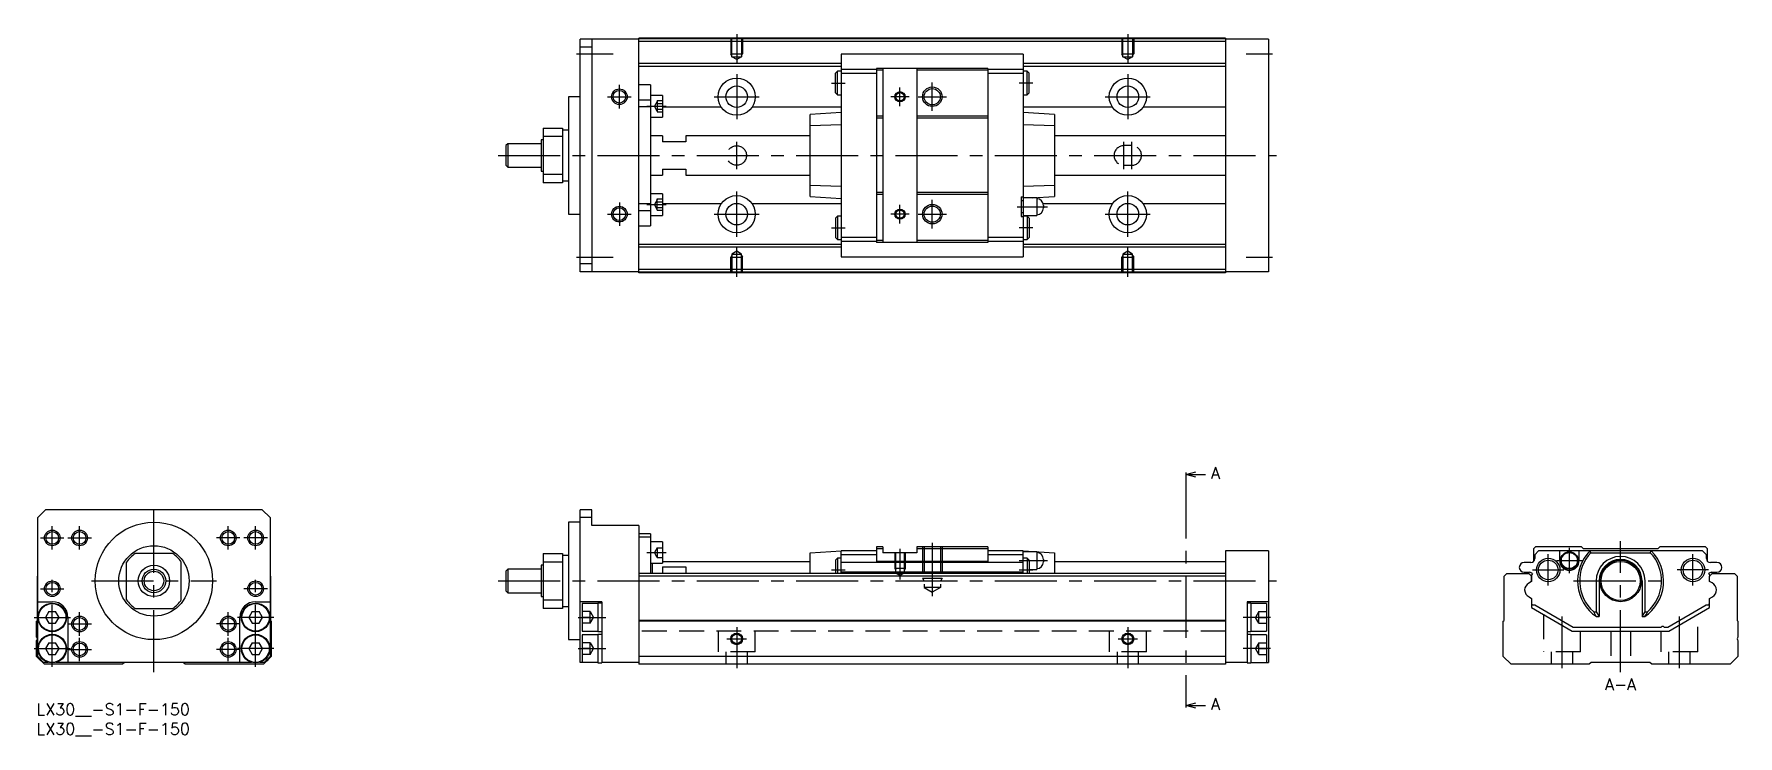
# Model space of a CAD drawing. Extents: x -1 to 435, y -8 to 171.
import ezdxf

# ---------------------------------------------------------------- set-up
doc = ezdxf.new("R2010")
doc.units = 0
doc.header["$LTSCALE"] = 0.5
doc.linetypes.add('CENTER', pattern=[50.8, 31.75, -6.35, 6.35, -6.35])
doc.linetypes.add('DASHED', pattern=[19.05, 12.7, -6.35])
for name, color, linetype in [('MSM_CENTER', 1, 'CENTER'), ('MSM_CONTINUOUS', 7, 'CONTINUOUS'), ('MSM_DASHED', 4, 'DASHED'), ('MSM_NARROW', 5, 'CONTINUOUS'), ('MSM_PART_NUMBER', 7, 'CONTINUOUS')]:
    doc.layers.add(name, color=color, linetype=linetype)
doc.styles.get("Standard").update_dxf_attribs({"font": 'txt.shx', "height": 3, "bigfont": 'bigfont.shx'})

msp = doc.modelspace()

# ---------------------------------------------------------------- linework, layer by layer
at = {"layer": 'MSM_CENTER'}
for p, q in [((179, 171), (179, 163.49)), ((279, 171), (279, 163.49)), ((138, 166), (147.4, 166)), ((309.25, 166), (316, 166)), ((149, 152), (149, 158)), ((179, 160.75), (179, 149.25)), ((203.25, 158.5), (206.75, 158.5)), ((220.75, 152.63), (220.75, 157.36)), ((229, 151.37), (229, 158.62)), ((254.75, 158.5), (251.25, 158.5)), ((279, 160.75), (279, 149.25)), ((146, 155), (152, 155)), ((156, 152.55), (161, 152.55)), ((173.25, 155), (184.75, 155)), ((223.11, 155), (218.38, 155)), ((225.37, 155), (232.62, 155)), ((273.25, 155), (284.75, 155)), ((118, 140), (317, 140)), ((179, 136.5), (179, 143.5)), ((278, 136.5), (278, 143.5)), ((280, 136.5), (280, 143.5)), ((179, 119.25), (179, 130.75)), ((279, 119.25), (279, 130.75)), ((149, 128), (149, 122)), ((156, 127.44), (161, 127.44)), ((220.75, 122.63), (220.75, 127.36)), ((229, 121.37), (229, 128.62)), ((250.75, 126.9), (258.45, 126.9)), ((146, 125), (152, 125)), ((173.25, 125), (184.75, 125)), ((223.11, 125), (218.38, 125)), ((225.37, 125), (232.62, 125)), ((273.25, 125), (284.75, 125)), ((203.25, 121.5), (206.75, 121.5)), ((254.75, 121.5), (251.25, 121.5)), ((138, 114), (147.4, 114)), ((179, 109), (179, 116.51)), ((279, 109), (279, 116.51)), ((309.25, 114), (316, 114)), ((293.87, 58), (293.87, 0)), ((30, 8), (30, 51.5)), ((4, 39.3), (4, 45.3)), ((11, 39.3), (11, 45.3)), ((49, 39.3), (49, 45.3)), ((56, 39.3), (56, 45.3)), ((1, 42.3), (7, 42.3)), ((8, 42.3), (14, 42.3)), ((52, 42.3), (46, 42.3)), ((59, 42.3), (53, 42.3)), ((220.75, 39.5), (220.75, 31.69)), ((229, 41), (229, 27.41)), ((391.9, 33.25), (391.9, 39.75)), ((405, 8), (405, 41.5)), ((156, 38.55), (161, 38.55)), ((251.25, 36.5), (258.45, 36.5)), ((386.5, 30.1), (386.5, 38.1)), ((388.65, 36.5), (395.15, 36.5)), ((423.5, 30.1), (423.5, 38.1)), ((4, 9.35), (4, 32.3)), ((14, 31.3), (46, 31.3)), ((56, 9.35), (56, 32.3)), ((118, 31.3), (317, 31.3)), ((203.25, 34.1), (206.75, 34.1)), ((251.25, 34.1), (254.75, 34.1)), ((382.5, 34.1), (390.5, 34.1)), ((393, 31.3), (417, 31.3)), ((427.5, 34.1), (419.5, 34.1)), ((1, 29.3), (7, 29.3)), ((59, 29.3), (53, 29.3)), ((-0.65, 22), (8.65, 22)), ((11, 17.3), (11, 23.3)), ((49, 17.3), (49, 23.3)), ((60.65, 22), (51.35, 22)), ((138.5, 22), (145.5, 22)), ((315.5, 22), (308.5, 22)), ((390, 22.18), (390, 9)), ((420, 22.18), (420, 9)), ((8, 20.3), (14, 20.3)), ((52, 20.3), (46, 20.3)), ((179, 19.5), (179, 9)), ((279, 19.5), (279, 9)), ((-0.65, 14), (8.65, 14)), ((8, 13.8), (14, 13.8)), ((11, 10.8), (11, 16.8)), ((52, 13.8), (46, 13.8)), ((49, 10.8), (49, 16.8)), ((60.65, 14), (51.35, 14)), ((138.5, 14), (145.5, 14)), ((176.5, 16.5), (181.5, 16.5)), ((276.5, 16.5), (281.5, 16.5)), ((315.5, 14), (308.5, 14))]:
    msp.add_line(p, q, dxfattribs=at)
at = {"layer": 'MSM_CONTINUOUS'}
for p, q in [((304, 170), (154, 170)), ((154, 110), (154, 170)), ((304, 170), (304, 110)), ((154, 169.7), (139, 169.7)), ((139, 110.3), (139, 169.7)), ((142, 167.7), (139, 167.7)), ((142, 169.7), (142, 110.3)), ((304, 169.8), (154, 169.8)), ((304, 169.1), (154, 169.1)), ((252.25, 165.9), (205.75, 165.9)), ((205.75, 165.9), (205.75, 114.1)), ((252.25, 165.9), (252.25, 114.1)), ((315, 169.7), (304, 169.7)), ((315, 169.7), (315, 110.3)), ((205.75, 163.45), (154, 163.45)), ((205.75, 162.75), (154, 162.75)), ((204.75, 161.5), (204.25, 161)), ((204.75, 155.5), (204.75, 161.5)), ((205.75, 161.5), (204.75, 161.5)), ((214.75, 161.95), (205.75, 161.95)), ((214.75, 162.25), (214.75, 117.75)), ((243.25, 162.25), (214.75, 162.25)), ((216.4, 161.75), (214.75, 161.75)), ((216.4, 162.25), (216.4, 117.75)), ((225.1, 162.25), (225.1, 117.75)), ((243.25, 161.75), (225.1, 161.75)), ((243.25, 162.25), (243.25, 117.75)), ((252.25, 161.95), (243.25, 161.95)), ((304, 163.45), (252.25, 163.45)), ((304, 162.75), (252.25, 162.75)), ((253.25, 161.5), (252.25, 161.5)), ((253.75, 161), (253.25, 161.5)), ((253.25, 155.5), (253.25, 161.5)), ((157, 158), (154, 158)), ((157, 158), (157, 122)), ((204.25, 156), (204.25, 161)), ((214.75, 160.95), (205.75, 160.95)), ((252.25, 160.95), (243.25, 160.95)), ((253.75, 156), (253.75, 161)), ((136, 155), (136, 125)), ((139, 155), (136, 155)), ((157, 154.13), (154, 154.13)), ((160, 155.3), (157, 155.3)), ((160, 155.3), (160, 149.8)), ((204.25, 156), (204.75, 155.5)), ((204.75, 155.5), (205.75, 155.5)), ((252.25, 155.5), (253.25, 155.5)), ((253.25, 155.5), (253.75, 156)), ((157, 152.38), (154, 152.38)), ((157, 149.8), (160, 149.8)), ((175.05, 152.36), (160, 152.36)), ((205.75, 152.36), (182.95, 152.36)), ((205.75, 151), (197.75, 150.47)), ((197.75, 129.53), (197.75, 150.47)), ((216.4, 150), (214.75, 150)), ((216.4, 149.5), (214.75, 149.5)), ((243.25, 150), (225.1, 150)), ((243.25, 149.5), (225.1, 149.5)), ((275.05, 152.36), (252.25, 152.36)), ((260.25, 150.47), (252.25, 151)), ((260.25, 150.47), (260.25, 129.53)), ((304, 152.36), (282.95, 152.36)), ((129, 144), (129, 136)), ((129.5, 144), (129, 144)), ((129.5, 147), (134.5, 147)), ((129.5, 147), (129.5, 133)), ((134.5, 144.82), (129.5, 144.82)), ((134.5, 147), (134.5, 133)), ((136, 146.5), (134.5, 146.5)), ((160, 145), (157, 145)), ((160, 145), (160, 143.5)), ((166, 145), (166, 143.5)), ((197.75, 145), (166, 145)), ((205.75, 147.86), (197.75, 147.6)), ((260.25, 147.6), (252.25, 147.86)), ((304, 145), (260.25, 145)), ((120.5, 143), (120, 142.5)), ((120, 142.5), (120, 137.5)), ((120.5, 143), (120.5, 137)), ((129, 143), (120.5, 143)), ((166, 143.5), (160, 143.5)), ((120, 137.5), (120.5, 137)), ((120.5, 137), (129, 137)), ((129, 136), (129.5, 136)), ((129.5, 135.18), (134.5, 135.18)), ((160, 136.5), (166, 136.5)), ((160, 136.5), (160, 135)), ((166, 136.5), (166, 135)), ((134.5, 133), (129.5, 133)), ((134.5, 133.5), (136, 133.5)), ((157, 135), (160, 135)), ((166, 135), (197.75, 135)), ((197.75, 132.4), (205.75, 132.14)), ((252.25, 132.14), (260.25, 132.4)), ((260.25, 135), (304, 135)), ((157, 127.62), (154, 127.62)), ((160, 130.19), (157, 130.19)), ((160, 130.19), (160, 124.69)), ((175.05, 127.64), (160, 127.64)), ((205.75, 127.64), (182.95, 127.64)), ((197.75, 129.53), (205.75, 129)), ((216.4, 130.5), (214.75, 130.5)), ((216.4, 130), (214.75, 130)), ((243.25, 130.5), (225.1, 130.5)), ((243.25, 130), (225.1, 130)), ((251.75, 129.4), (251.75, 124.4)), ((251.75, 129.4), (252.25, 129.4)), ((252.25, 128.4), (251.75, 128.4)), ((255.7, 129.15), (252.25, 129.15)), ((254.51, 129.15), (260.25, 129.53)), ((255.7, 129.15), (255.7, 124.65)), ((275.05, 127.64), (257.39, 127.64)), ((257.45, 127.2), (257.45, 126.6)), ((304, 127.64), (282.95, 127.64)), ((136, 125), (139, 125)), ((157, 125.87), (154, 125.87)), ((154, 122), (157, 122)), ((157, 124.69), (160, 124.69)), ((204.75, 124.5), (204.25, 124)), ((204.25, 124), (204.25, 119)), ((205.75, 124.5), (204.75, 124.5)), ((204.75, 124.5), (204.75, 118.5)), ((251.75, 125.4), (252.25, 125.4)), ((251.75, 124.4), (252.25, 124.4)), ((252.25, 124.65), (255.7, 124.65)), ((253.25, 124.5), (252.25, 124.5)), ((253.25, 124.5), (253.25, 118.5)), ((253.75, 124), (253.25, 124.5)), ((253.75, 124), (253.75, 119)), ((204.25, 119), (204.75, 118.5)), ((204.75, 118.5), (205.75, 118.5)), ((214.75, 119.05), (205.75, 119.05)), ((214.75, 118.05), (205.75, 118.05)), ((216.4, 118.25), (214.75, 118.25)), ((243.25, 117.75), (214.75, 117.75)), ((243.25, 118.25), (225.1, 118.25)), ((252.25, 119.05), (243.25, 119.05)), ((252.25, 118.05), (243.25, 118.05)), ((252.25, 118.5), (253.25, 118.5)), ((253.25, 118.5), (253.75, 119)), ((205.75, 117.25), (154, 117.25)), ((205.75, 116.55), (154, 116.55)), ((205.75, 114.1), (252.25, 114.1)), ((304, 117.25), (252.25, 117.25)), ((304, 116.55), (252.25, 116.55)), ((142, 112.3), (139, 112.3)), ((154, 110.3), (139, 110.3)), ((304, 110.9), (154, 110.9)), ((304, 110.2), (154, 110.2)), ((304, 110), (154, 110)), ((315, 110.3), (304, 110.3)), ((293.87, 58.5), (296.37, 59.17)), ((293.87, 59), (293.87, 58)), ((296.37, 57.83), (293.87, 58.5)), ((293.87, 58.5), (298.88, 58.5)), ((2.3, 49.5), (0.3, 47.5)), ((57.7, 49.5), (2.3, 49.5)), ((59.7, 47.5), (57.7, 49.5)), ((139, 10.5), (139, 49.5)), ((142, 49.5), (139, 49.5)), ((142, 45.5), (142, 49.5)), ((0.3, 12), (0.3, 47.5)), ((59.7, 47.5), (59.7, 12)), ((139, 46.3), (136, 46.3)), ((136, 46.3), (136, 16.3)), ((142, 47.5), (139, 47.5)), ((154, 45.5), (142, 45.5)), ((154, 45.5), (154, 10)), ((157, 43.3), (154, 43.3)), ((157, 42.45), (154, 42.45)), ((157, 43.3), (157, 33.2)), ((160, 41.3), (157, 41.3)), ((160, 41.3), (160, 35.8)), ((214.75, 40), (214.75, 36.29)), ((216.4, 40), (214.75, 40)), ((216.4, 39.5), (214.75, 39.5)), ((216.4, 40), (216.4, 38.5)), ((225.1, 40), (225.1, 38.5)), ((243.25, 40), (225.1, 40)), ((243.25, 39.5), (225.1, 39.5)), ((243.25, 40), (243.25, 36.29)), ((383.25, 40), (382.75, 39.5)), ((382.75, 39.5), (382.75, 36.29)), ((395, 40), (383.25, 40)), ((395.5, 39.5), (395, 40)), ((414.5, 39.5), (395.5, 39.5)), ((415, 40), (414.5, 39.5)), ((426.75, 40), (415, 40)), ((427.25, 39.5), (426.75, 40)), ((427.25, 36.29), (427.25, 39.5)), ((23, 26.48), (23, 36.12)), ((34.82, 38.3), (25.18, 38.3)), ((37, 26.48), (37, 36.12)), ((129.5, 35.3), (129, 35.3)), ((129, 35.3), (129, 27.3)), ((129.5, 38.3), (134.5, 38.3)), ((129.5, 38.3), (129.5, 24.3)), ((134.5, 36.12), (129.5, 36.12)), ((134.5, 38.3), (134.5, 24.3)), ((136, 37.8), (134.5, 37.8)), ((157, 35.8), (160, 35.8)), ((157.5, 33.2), (157.5, 35.8)), ((160, 36.3), (197.75, 36.3)), ((160, 34.87), (166, 34.87)), ((160, 34.87), (160, 33.2)), ((166, 34.87), (166, 33.2)), ((197.75, 38.5), (205.75, 39)), ((197.75, 33.2), (197.75, 38.5)), ((204.75, 37.1), (204.25, 36.6)), ((204.25, 36.6), (204.25, 33.2)), ((205.75, 37.1), (204.75, 37.1)), ((204.75, 37.1), (204.75, 33.2)), ((214.75, 39), (205.75, 39)), ((205.75, 33.2), (205.75, 39)), ((214.75, 38), (205.75, 38)), ((252.25, 36), (205.75, 36)), ((243.25, 36.29), (214.75, 36.29)), ((225.1, 38.5), (216.4, 38.5)), ((252.25, 39), (243.25, 39)), ((252.25, 38), (243.25, 38)), ((252.25, 39), (260.25, 38.5)), ((252.25, 33.2), (252.25, 39)), ((255.7, 38.75), (252.25, 38.75)), ((253.25, 37.1), (252.25, 37.1)), ((253.75, 36.6), (253.25, 37.1)), ((253.25, 37.1), (253.25, 33.2)), ((253.75, 36.6), (253.75, 33.2)), ((255.7, 38.75), (255.7, 34.25)), ((257.45, 36.8), (257.45, 36.2)), ((260.25, 38.5), (260.25, 33.2)), ((260.25, 36.3), (304, 36.3)), ((304, 39), (304, 10)), ((315, 39), (304, 39)), ((315, 39), (315, 10.5)), ((382.05, 36), (380.35, 36)), ((384.05, 39), (383.05, 38)), ((383.05, 38), (383.05, 37)), ((425.95, 39), (384.05, 39)), ((389.4, 39), (389.4, 36.5)), ((394.4, 36.5), (394.4, 39)), ((397.14, 39), (397.4, 38.5)), ((397.4, 38.5), (412.6, 38.5)), ((412.6, 38.5), (412.86, 39)), ((426.95, 38), (425.95, 39)), ((426.95, 37), (426.95, 38)), ((429.65, 36), (427.95, 36)), ((0.2, 32.5), (0.3, 32.6)), ((0.2, 21.2), (0.2, 32.5)), ((59.7, 32.6), (59.8, 32.5)), ((59.8, 32.5), (59.8, 21.2)), ((120.5, 34.3), (120, 33.8)), ((120, 33.8), (120, 28.8)), ((129, 34.3), (120.5, 34.3)), ((120.5, 34.3), (120.5, 28.3)), ((304, 33.2), (154, 33.2)), ((304, 32.5), (154, 32.5)), ((252.25, 33.5), (205.75, 33.5)), ((253.75, 34.25), (255.7, 34.25)), ((375.2, 32.5), (375.9, 33.2)), ((375.2, 21.2), (375.2, 32.5)), ((375.9, 33.2), (381.55, 33.2)), ((380.35, 33.5), (381.75, 33.5)), ((382.25, 31.15), (381.5, 30.72)), ((381.55, 33.2), (382.25, 32.5)), ((382.2, 32.55), (382.2, 32.7)), ((382.2, 32.7), (382.2, 32.55)), ((382.25, 32.5), (382.2, 32.55)), ((382.25, 31.15), (382.25, 32.5)), ((382.25, 32.5), (382.25, 31.15)), ((398.74, 31.3), (398.74, 23.45)), ((399.5, 31.3), (399.5, 22.2)), ((410.5, 31.3), (410.5, 22.2)), ((411.26, 23.45), (411.26, 31.3)), ((427.75, 32.5), (428.45, 33.2)), ((427.75, 32.5), (427.8, 32.55)), ((427.75, 31.15), (427.75, 32.5)), ((427.75, 31.15), (427.75, 32.5)), ((428.4, 30.78), (427.75, 31.15)), ((428.4, 30.78), (427.75, 31.15)), ((427.8, 32.7), (427.8, 32.55)), ((427.8, 32.55), (427.8, 32.7)), ((428.25, 33.5), (429.65, 33.5)), ((428.45, 33.2), (434.1, 33.2)), ((434.1, 33.2), (434.8, 32.5)), ((434.8, 32.5), (434.8, 21.2)), ((120, 28.8), (120.5, 28.3)), ((120.5, 28.3), (129, 28.3)), ((129, 27.3), (129.5, 27.3)), ((129.5, 26.48), (134.5, 26.48)), ((381.6, 27.22), (382.25, 26.85)), ((382.25, 26.85), (382.25, 24.5)), ((427.75, 26.85), (428.5, 27.28)), ((427.75, 26.85), (428.5, 27.28)), ((427.75, 25.45), (427.75, 26.85)), ((427.75, 24.5), (427.75, 26.85)), ((0.3, 26), (4, 26)), ((3.13, 23.5), (2.27, 22)), ((2.27, 22), (3.13, 20.5)), ((3.13, 23.5), (4.87, 23.5)), ((5.73, 22), (4.87, 23.5)), ((4.87, 20.5), (5.73, 22)), ((8, 22), (8, 10.5)), ((25.18, 24.3), (34.82, 24.3)), ((52, 10.5), (52, 22)), ((55.13, 23.5), (54.27, 22)), ((54.27, 22), (55.13, 20.5)), ((55.13, 23.5), (56.87, 23.5)), ((56, 26), (59.7, 26)), ((57.73, 22), (56.87, 23.5)), ((56.87, 20.5), (57.73, 22)), ((134.5, 24.3), (129.5, 24.3)), ((134.5, 24.8), (136, 24.8)), ((144.5, 26), (139, 26)), ((143.5, 25.5), (139.5, 25.5)), ((139.5, 25.5), (139.5, 18.5)), ((144.5, 25.65), (143.5, 25.65)), ((143.5, 25.65), (143.5, 18.35)), ((144.5, 26), (144.5, 10.35)), ((315, 26), (309.5, 26)), ((309.5, 26), (309.5, 10.35)), ((310.5, 25.65), (309.5, 25.65)), ((310.5, 25.65), (310.5, 18.35)), ((314.5, 25.5), (310.5, 25.5)), ((314.5, 25.5), (314.5, 18.5)), ((382.25, 24.5), (392.64, 18.5)), ((382.7, 25.16), (383.1, 25.16)), ((383.1, 25.16), (392.91, 19.5)), ((398.07, 23.45), (398.74, 23.45)), ((398.74, 23.45), (399.5, 22.2)), ((398.82, 22.2), (399.5, 22.2)), ((410.5, 22.2), (411.26, 23.45)), ((410.5, 22.2), (411.18, 22.2)), ((411.26, 23.45), (411.93, 23.45)), ((417.09, 19.5), (426.9, 25.16)), ((417.36, 18.5), (427.75, 24.5)), ((426.9, 25.16), (427.3, 25.16)), ((0, 21), (0.2, 21.2)), ((0, 16.9), (0, 21)), ((3.13, 20.5), (4.87, 20.5)), ((55.13, 20.5), (56.87, 20.5)), ((59.8, 21.2), (60, 21)), ((60, 21), (60, 12)), ((139.5, 18.5), (143.5, 18.5)), ((143.5, 17.5), (139.5, 17.5)), ((139.5, 17.5), (139.5, 10.5)), ((143.5, 18.35), (144.5, 18.35)), ((144.5, 17.65), (143.5, 17.65)), ((143.5, 17.65), (143.5, 10.35)), ((304, 21.2), (154, 21.2)), ((304, 21), (154, 21)), ((309.5, 18.35), (310.5, 18.35)), ((310.5, 17.65), (309.5, 17.65)), ((310.5, 18.5), (314.5, 18.5)), ((310.5, 17.65), (310.5, 10.35)), ((314.5, 17.5), (310.5, 17.5)), ((314.5, 17.5), (314.5, 10.5)), ((375, 21), (375.2, 21.2)), ((375, 12), (375, 21)), ((392.64, 18.5), (417.36, 18.5)), ((392.91, 19.5), (415.35, 19.5)), ((416.15, 19.5), (417.09, 19.5)), ((434.8, 21.2), (435, 21)), ((435, 21), (435, 16.9)), ((0, 12), (0, 16.1)), ((3.13, 15.5), (2.27, 14)), ((2.27, 14), (3.13, 12.5)), ((3.13, 15.5), (4.87, 15.5)), ((5.73, 14), (4.87, 15.5)), ((4.87, 12.5), (5.73, 14)), ((55.13, 15.5), (54.27, 14)), ((54.27, 14), (55.13, 12.5)), ((55.13, 15.5), (56.87, 15.5)), ((57.73, 14), (56.87, 15.5)), ((56.87, 12.5), (57.73, 14)), ((136, 16.3), (139, 16.3)), ((435, 16.1), (435, 12)), ((2, 10), (0, 12)), ((1.8, 10.5), (0.3, 12)), ((2.96, 10.5), (1.8, 10.5)), ((22, 10), (2, 10)), ((3.13, 12.5), (4.87, 12.5)), ((54.96, 10.5), (5.04, 10.5)), ((22.5, 10.5), (22, 10)), ((38, 10), (37.5, 10.5)), ((58, 10), (38, 10)), ((55.13, 12.5), (56.87, 12.5)), ((58.2, 10.5), (57.04, 10.5)), ((60, 12), (58, 10)), ((59.7, 12), (58.2, 10.5)), ((143.5, 10.5), (139, 10.5)), ((143.5, 10.35), (144.5, 10.35)), ((154, 10.5), (144.5, 10.5)), ((304, 12), (154, 12)), ((304, 10), (154, 10)), ((309.5, 10.5), (304, 10.5)), ((309.5, 10.35), (310.5, 10.35)), ((310.5, 10.5), (315, 10.5)), ((377, 10), (375, 12)), ((397, 10), (377, 10)), ((397.5, 10.5), (397, 10)), ((412.5, 10.5), (397.5, 10.5)), ((413, 10), (412.5, 10.5)), ((433, 10), (413, 10)), ((435, 12), (433, 10)), ((293.87, -0.5), (296.37, 0.17)), ((293.87, 0), (293.87, -1)), ((296.37, -1.17), (293.87, -0.5)), ((293.87, -0.5), (298.88, -0.5))]:
    msp.add_line(p, q, dxfattribs=at)
for centre, radius in [((179, 155), 4.75), ((179, 155), 2.75), ((229, 155), 2.07), ((229, 155), 2.07), ((279, 155), 4.75), ((279, 155), 2.75), ((149, 155), 1.62), ((220.75, 155), 1.06), ((220.75, 155), 1.06), ((149, 125), 1.62), ((179, 125), 4.75), ((179, 125), 2.75), ((229, 125), 2.07), ((229, 125), 2.07), ((279, 125), 4.75), ((279, 125), 2.75), ((220.75, 125), 1.06), ((220.75, 125), 1.06), ((4, 42.3), 1.62), ((11, 42.3), 1.62), ((30, 31.3), 15), ((49, 42.3), 1.62), ((56, 42.3), 1.62), ((30, 31.3), 9), ((30, 31.3), 4), ((386.5, 34.1), 3), ((386.5, 34.1), 2.5), ((391.9, 36.5), 2.25), ((391.9, 36.5), 2.05), ((405, 31.3), 5.3), ((405, 31.3), 5), ((423.5, 34.1), 3), ((423.5, 34.1), 2.5), ((4, 29.3), 1.62), ((30, 31.3), 3), ((30, 31.3), 2.5), ((56, 29.3), 1.62), ((4, 22), 3.65), ((4, 22), 3.5), ((11, 20.3), 1.62), ((49, 20.3), 1.62), ((56, 22), 3.65), ((56, 22), 3.5), ((4, 14), 3.65), ((4, 14), 3.5), ((56, 14), 3.65), ((56, 14), 3.5), ((179, 16.5), 1.23), ((279, 16.5), 1.23), ((11, 13.8), 1.62), ((49, 13.8), 1.62)]:
    msp.add_circle(centre, radius, dxfattribs=at)
for centre, radius, start, end in [((255.7, 127.2), 1.75, 0, 90), ((255.7, 126.6), 1.75, 270, 0), ((30, 31.3), 8.5, 124.5603, 145.4397), ((30, 31.3), 8.5, 34.5603, 55.4397), ((255.7, 36.8), 1.75, 0, 90), ((255.7, 36.2), 1.75, 270, 0), ((380.35, 34.75), 1.25, 90, 270), ((382.05, 37), 1, 270, 0), ((391.9, 36.5), 2.5, 180, 0), ((405, 31.3), 11, 135.573, 235.8196), ((405, 31.3), 10.47, 136.5713, 228.5552), ((405, 31.3), 6.26, 0, 180), ((405, 31.3), 5.5, 0, 180), ((405, 31.3), 11, 304.1804, 44.427), ((405, 31.3), 10.47, 311.4448, 43.4287), ((427.95, 37), 1, 180, 270), ((429.65, 34.75), 1.25, 270, 90), ((382.65, 28.85), 2.2, 121.4553, 176.019), ((381.75, 32.5), 1, 41.234, 90), ((382.7, 32.7), 0.5, 113.3254, 180), ((428.25, 32.5), 1, 90, 138.766), ((427.3, 32.7), 0.5, 0, 66.6746), ((427.35, 28.85), 2.2, 3.981, 61.4552), ((30, 31.3), 8.5, 214.5603, 235.4397), ((30, 31.3), 8.5, 304.5603, 325.4397), ((382.65, 29.15), 2.2, 183.981, 241.4552), ((427.35, 29.15), 2.2, 301.4553, 356.019), ((427.35, 29.15), 2.2, 301.4553, 356.019), ((4, 22), 4, 0, 90), ((56, 22), 4, 90, 180), ((382.7, 25.66), 0.5, 205.8419, 270), ((406, 27.35), 8.83, 206.1475, 215.6253), ((404, 27.35), 8.84, 324.3755, 333.8517), ((427.3, 25.66), 0.5, 270, 334.1581), ((415.75, 19.2), 0.5, 36.8699, 143.1301), ((-0.3, 16.5), 0.5, 306.8699, 53.1301), ((435.3, 16.5), 0.5, 126.8699, 233.1301), ((2.3, 12.5), 2, 216.8699, 233.1301), ((57.7, 12.5), 2, 306.8699, 323.1301)]:
    msp.add_arc(centre, radius, start, end, dxfattribs=at)
at = {"layer": 'MSM_DASHED'}
for p, q in [((177.5, 170), (177.5, 166)), ((177.77, 165.2), (177.77, 170)), ((180.23, 170), (180.23, 165.2)), ((180.5, 170), (180.5, 166)), ((277.5, 170), (277.5, 166)), ((277.77, 165.2), (277.77, 170)), ((280.23, 170), (280.23, 165.2)), ((280.5, 170), (280.5, 166)), ((177.77, 165.53), (177.5, 166)), ((177.5, 166), (180.5, 166)), ((180.23, 165.53), (180.5, 166)), ((277.77, 165.53), (277.5, 166)), ((277.5, 166), (280.5, 166)), ((280.23, 165.53), (280.5, 166)), ((177.77, 165.2), (180.23, 165.2)), ((179, 164.49), (177.77, 165.2)), ((180.23, 165.2), (179, 164.49)), ((277.77, 165.2), (280.23, 165.2)), ((279, 164.49), (277.77, 165.2)), ((280.23, 165.2), (279, 164.49)), ((158.7, 153.8), (157.98, 152.55)), ((158.7, 151.3), (157.98, 152.55)), ((158.7, 154), (160, 154)), ((158.7, 154), (158.7, 151.11)), ((158.7, 153.28), (160, 153.28)), ((158.7, 151.83), (160, 151.83)), ((158.7, 151.11), (160, 151.11)), ((280, 142.5), (278, 142.5)), ((278, 137.5), (280, 137.5)), ((158.7, 128.69), (157.98, 127.44)), ((158.7, 126.19), (157.98, 127.44)), ((158.7, 128.89), (160, 128.89)), ((158.7, 126), (158.7, 128.89)), ((158.7, 128.17), (160, 128.17)), ((158.7, 126.72), (160, 126.72)), ((158.7, 126), (160, 126)), ((177.77, 114.47), (177.5, 114)), ((177.5, 110), (177.5, 114)), ((177.5, 114), (180.5, 114)), ((179, 115.51), (177.77, 114.8)), ((177.77, 114.8), (177.77, 110)), ((177.77, 114.8), (180.23, 114.8)), ((180.23, 114.8), (179, 115.51)), ((180.23, 110), (180.23, 114.8)), ((180.23, 114.47), (180.5, 114)), ((180.5, 110), (180.5, 114)), ((277.77, 114.47), (277.5, 114)), ((277.5, 110), (277.5, 114)), ((277.5, 114), (280.5, 114)), ((279, 115.51), (277.77, 114.8)), ((277.77, 114.8), (277.77, 110)), ((277.77, 114.8), (280.23, 114.8)), ((280.23, 114.8), (279, 115.51)), ((280.23, 110), (280.23, 114.8)), ((280.23, 114.47), (280.5, 114)), ((280.5, 110), (280.5, 114)), ((158.7, 39.8), (157.98, 38.55)), ((158.7, 39.8), (160, 39.8)), ((158.7, 39.8), (158.7, 37.3)), ((226.5, 40), (226.5, 32)), ((226.93, 40), (226.93, 29.6)), ((231.07, 40), (231.07, 29.6)), ((231.5, 40), (231.5, 32)), ((158.7, 37.3), (157.98, 38.55)), ((158.7, 38.55), (160, 38.55)), ((158.7, 37.3), (160, 37.3)), ((219.45, 38.5), (219.45, 34.5)), ((219.69, 33.3), (219.69, 38.5)), ((221.81, 38.5), (221.81, 33.3)), ((222.05, 38.5), (222.05, 34.5)), ((222.05, 34.5), (219.45, 34.5)), ((219.45, 34.5), (219.69, 34.08)), ((220.75, 32.69), (219.69, 33.3)), ((219.69, 33.3), (221.81, 33.3)), ((221.81, 33.3), (220.75, 32.69)), ((222.05, 34.5), (221.81, 34.08)), ((226.5, 32), (231.5, 32)), ((226.5, 32), (226.93, 31.25)), ((231.5, 32), (231.07, 31.25)), ((231.07, 29.6), (226.93, 29.6)), ((226.93, 29.6), (229, 28.41)), ((231.07, 29.6), (229, 28.41)), ((141.5, 23.5), (139.5, 23.5)), ((141.5, 22), (139.5, 22)), ((141.5, 20.5), (141.5, 23.5)), ((141.5, 23.5), (142.37, 22)), ((141.5, 20.5), (142.37, 22)), ((312.5, 23.5), (311.63, 22)), ((312.5, 20.5), (311.63, 22)), ((312.5, 20.5), (312.5, 23.5)), ((312.5, 23.5), (314.5, 23.5)), ((312.5, 22), (314.5, 22)), ((385.25, 22.77), (385.25, 13.2)), ((424.75, 13.2), (424.75, 22.77)), ((141.5, 20.5), (139.5, 20.5)), ((304, 18.5), (154, 18.5)), ((174.25, 18.5), (174.25, 13.2)), ((183.75, 13.2), (183.75, 18.5)), ((274.25, 18.5), (274.25, 13.2)), ((283.75, 13.2), (283.75, 18.5)), ((312.5, 20.5), (314.5, 20.5)), ((394.75, 13.2), (394.75, 18.5)), ((402.5, 18.5), (402.5, 10.5)), ((407.5, 18.5), (407.5, 10.5)), ((415.25, 18.5), (415.25, 13.2)), ((141.5, 15.5), (139.5, 15.5)), ((141.5, 14), (139.5, 14)), ((141.5, 12.5), (141.5, 15.5)), ((141.5, 15.5), (142.37, 14)), ((141.5, 12.5), (142.37, 14)), ((183.75, 13.2), (174.25, 13.2)), ((176.25, 13.2), (176.25, 10)), ((181.75, 10), (181.75, 13.2)), ((283.75, 13.2), (274.25, 13.2)), ((276.25, 13.2), (276.25, 10)), ((281.75, 10), (281.75, 13.2)), ((312.5, 15.5), (311.63, 14)), ((312.5, 12.5), (311.63, 14)), ((312.5, 12.5), (312.5, 15.5)), ((312.5, 15.5), (314.5, 15.5)), ((312.5, 14), (314.5, 14)), ((394.75, 13.2), (385.25, 13.2)), ((387.25, 13.2), (387.25, 10)), ((392.75, 10), (392.75, 13.2)), ((424.75, 13.2), (415.25, 13.2)), ((417.25, 13.2), (417.25, 10)), ((422.75, 10), (422.75, 13.2)), ((141.5, 12.5), (139.5, 12.5)), ((312.5, 12.5), (314.5, 12.5))]:
    msp.add_line(p, q, dxfattribs=at)
msp.add_circle((179, 140), 2.5, dxfattribs=at)
for centre, start, end in [((278, 140), 90, 270), ((280, 140), 270, 90)]:
    msp.add_arc(centre, 2.5, start, end, dxfattribs=at)
at = {"layer": 'MSM_NARROW'}
for centre, radius in [((149, 155), 2), ((229, 155), 2.5), ((220.75, 155), 1.3), ((149, 125), 2), ((229, 125), 2.5), ((220.75, 125), 1.3), ((4, 42.3), 2), ((11, 42.3), 2), ((49, 42.3), 2), ((56, 42.3), 2), ((4, 29.3), 2), ((56, 29.3), 2), ((11, 20.3), 2), ((49, 20.3), 2), ((179, 16.5), 1.5), ((279, 16.5), 1.5), ((11, 13.8), 2), ((49, 13.8), 2)]:
    msp.add_circle(centre, radius, dxfattribs=at)

# ---------------------------------------------------------------- texts
at = {"layer": 'MSM_PART_NUMBER'}
for s, p in [('A', (300.29, 57.37)), ('A-A', (401.01, 3.36)), ('LX30__-S1-F-150', (0, -3)), ('A', (300.29, -1.63)), ('LX30__-S1-F-150', (0, -8))]:
    msp.add_text(s, height=3, dxfattribs=at).set_placement(p)

doc.saveas('drawing.dxf')
